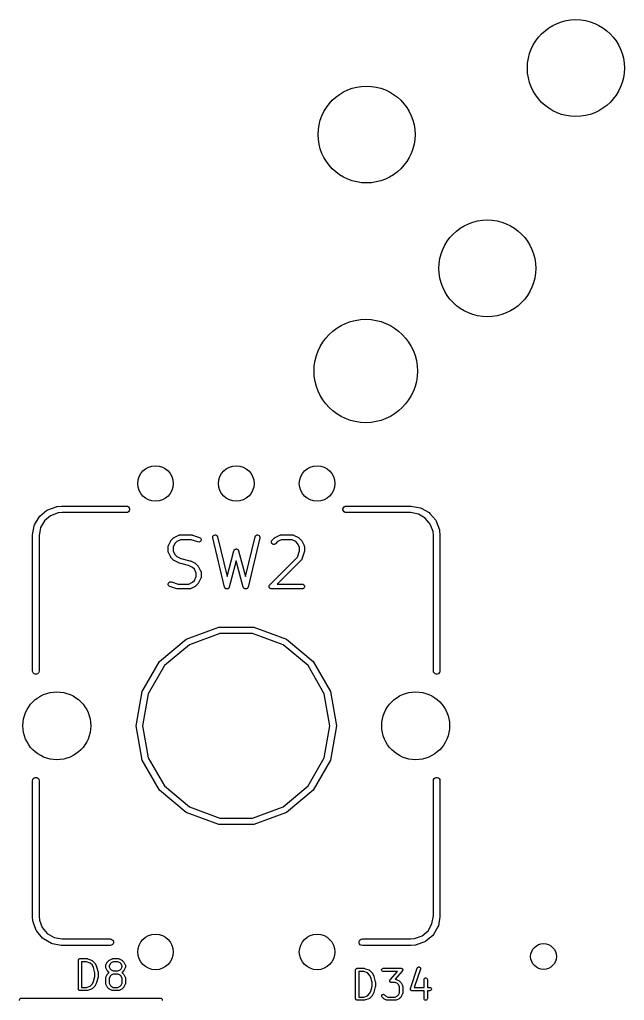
# Model space of a CAD drawing. Extents: x 0 to 102, y -163 to 0.
# Drawn here: x 80.29 to 99, y -31.36 to -1 of the extents above; entities that cross this region are included whole.
import ezdxf

# ---------------------------------------------------------------- set-up
doc = ezdxf.new("R2010")
doc.units = 0
doc.header["$MEASUREMENT"] = 0
doc.layers.add('BLACK', color=7, linetype='CONTINUOUS')

msp = doc.modelspace()

# ---------------------------------------------------------------- linework, layer by layer
at = {"layer": 'Black'}
for p, q in [((81.1634, -16.1725), (81.4265, -16.0768)), ((81.4265, -16.0768), (81.4395, -16.0745)), ((81.4395, -16.0745), (81.4523, -16.071)), ((81.4523, -16.071), (81.5923, -16.0588)), ((81.5923, -16.0588), (81.5968, -16.0592)), ((81.5968, -16.0592), (81.6012, -16.0584)), ((81.6012, -16.0584), (83.595, -16.0584)), ((83.595, -16.0584), (83.6297, -16.0645)), ((83.6297, -16.0645), (83.6603, -16.0822)), ((83.6603, -16.0822), (83.683, -16.1092)), ((90.307, -16.1092), (90.3297, -16.0822)), ((90.3297, -16.0822), (90.3603, -16.0645)), ((90.3603, -16.0645), (90.395, -16.0584)), ((90.395, -16.0584), (92.3888, -16.0584)), ((92.3888, -16.0584), (92.3976, -16.0599)), ((92.3976, -16.0599), (92.4064, -16.0599)), ((92.4064, -16.0599), (92.6822, -16.1086)), ((80.8956, -16.3972), (80.9183, -16.3702)), ((80.9183, -16.3702), (81.1328, -16.1902)), ((81.2497, -16.3574), (81.0626, -16.5143)), ((81.1328, -16.1902), (81.161, -16.1739)), ((81.1328, -16.1902), (81.1328, -16.1902)), ((81.161, -16.1739), (81.1633, -16.1725)), ((81.1633, -16.1725), (81.1634, -16.1725)), ((81.4834, -16.2723), (81.2497, -16.3574)), ((81.6056, -16.2616), (81.4834, -16.2723)), ((83.595, -16.2616), (81.6056, -16.2616)), ((83.6297, -16.2555), (83.595, -16.2616)), ((83.6603, -16.2378), (83.6297, -16.2555)), ((83.683, -16.2108), (83.6603, -16.2378)), ((83.683, -16.1092), (83.6951, -16.1424)), ((83.6951, -16.1776), (83.683, -16.2108)), ((83.6951, -16.1424), (83.6951, -16.1776)), ((90.2949, -16.1424), (90.307, -16.1092)), ((90.2949, -16.1776), (90.2949, -16.1424)), ((90.307, -16.2108), (90.2949, -16.1776)), ((90.3297, -16.2378), (90.307, -16.2108)), ((90.3603, -16.2555), (90.3297, -16.2378)), ((90.395, -16.2616), (90.3603, -16.2555)), ((92.3799, -16.2616), (90.395, -16.2616)), ((92.6293, -16.3056), (92.3799, -16.2616)), ((92.8407, -16.4276), (92.6293, -16.3056)), ((92.6822, -16.1086), (92.6822, -16.1086)), ((92.6822, -16.1086), (92.7153, -16.1206)), ((92.7153, -16.1206), (92.9578, -16.2606)), ((92.9578, -16.2606), (92.9848, -16.2833)), ((92.9848, -16.2833), (93.1648, -16.4978)), ((80.6949, -16.9486), (80.7436, -16.6728)), ((80.7436, -16.6728), (80.7556, -16.6397)), ((80.7436, -16.6728), (80.7436, -16.6728)), ((80.7556, -16.6397), (80.8956, -16.3972)), ((81.0626, -16.5143), (80.9406, -16.7257)), ((92.9976, -16.6147), (92.8407, -16.4276)), ((93.0827, -16.8484), (92.9976, -16.6147)), ((93.1648, -16.4978), (93.1648, -16.4978)), ((93.1648, -16.4978), (93.176, -16.5172)), ((93.176, -16.5172), (93.1825, -16.5283)), ((93.1825, -16.5283), (93.1825, -16.5284)), ((93.1825, -16.5284), (93.2782, -16.7915)), ((80.6934, -16.9662), (80.6949, -16.9574)), ((80.6934, -21.16), (80.6934, -16.9662)), ((80.6949, -16.9574), (80.6949, -16.9486)), ((80.9406, -16.7257), (80.8966, -16.9751)), ((80.8966, -16.9751), (80.8966, -21.16)), ((85.0746, -17.0309), (85.2197, -16.9583)), ((85.2197, -16.9583), (85.2239, -16.9571)), ((85.2239, -16.9571), (85.2276, -16.955)), ((85.2276, -16.955), (85.2363, -16.9534)), ((85.2363, -16.9534), (85.2447, -16.9509)), ((85.2447, -16.9509), (85.249, -16.9512)), ((85.249, -16.9512), (85.2533, -16.9504)), ((85.2533, -16.9504), (85.6161, -16.9504)), ((85.6161, -16.9504), (85.628, -16.9525)), ((85.628, -16.9525), (85.6399, -16.9543)), ((85.6399, -16.9543), (85.8576, -17.0268)), ((86.2674, -17.0168), (86.2748, -16.9918)), ((86.2748, -16.9918), (86.2903, -16.9709)), ((86.2903, -16.9709), (86.3121, -16.9566)), ((86.3121, -16.9566), (86.3374, -16.9506)), ((86.3374, -16.9506), (86.3633, -16.9536)), ((86.3633, -16.9536), (86.3866, -16.9652)), ((86.3866, -16.9652), (86.4045, -16.9842)), ((86.4045, -16.9842), (86.4148, -17.0081)), ((87.5752, -17.0081), (87.5855, -16.9841)), ((87.5855, -16.9841), (87.6034, -16.9652)), ((87.6034, -16.9652), (87.6267, -16.9536)), ((87.6267, -16.9536), (87.6526, -16.9506)), ((87.6526, -16.9506), (87.6779, -16.9566)), ((87.6779, -16.9566), (87.6997, -16.9709)), ((87.6997, -16.9709), (87.7152, -16.9918)), ((87.7152, -16.9918), (87.7226, -17.0168)), ((88.1952, -17.0309), (88.3403, -16.9583)), ((88.3403, -16.9583), (88.3445, -16.9571)), ((88.3445, -16.9571), (88.3482, -16.955)), ((88.3482, -16.955), (88.3569, -16.9534)), ((88.3569, -16.9534), (88.3653, -16.9509)), ((88.3653, -16.9509), (88.3696, -16.9512)), ((88.3696, -16.9512), (88.3739, -16.9504)), ((88.3739, -16.9504), (88.7367, -16.9504)), ((88.7367, -16.9504), (88.741, -16.9512)), ((88.741, -16.9512), (88.7453, -16.9509)), ((88.7453, -16.9509), (88.7537, -16.9534)), ((88.7537, -16.9534), (88.7624, -16.955)), ((88.7624, -16.955), (88.7661, -16.9571)), ((88.7661, -16.9571), (88.7703, -16.9583)), ((88.7703, -16.9583), (88.9154, -17.0309)), ((93.0934, -16.9706), (93.0827, -16.8484)), ((93.0934, -21.16), (93.0934, -16.9706)), ((93.2782, -16.7915), (93.2805, -16.8045)), ((93.2805, -16.8045), (93.284, -16.8173)), ((93.284, -16.8173), (93.2962, -16.9573)), ((93.2962, -16.9573), (93.2958, -16.9618)), ((93.2958, -16.9618), (93.2966, -16.9662)), ((93.2966, -16.9662), (93.2966, -21.16)), ((84.8885, -17.3071), (84.891, -17.2987)), ((84.891, -17.2987), (84.8925, -17.2901)), ((84.8925, -17.2901), (84.8947, -17.2863)), ((84.8947, -17.2863), (84.8959, -17.2822)), ((84.8959, -17.2822), (84.9685, -17.137)), ((84.9685, -17.137), (84.9756, -17.1274)), ((84.9756, -17.1274), (84.9825, -17.1175)), ((84.9825, -17.1175), (85.0551, -17.045)), ((85.0972, -17.215), (85.038, -17.3334)), ((85.0551, -17.045), (85.065, -17.0381)), ((85.065, -17.0381), (85.0746, -17.0309)), ((85.1526, -17.1596), (85.0972, -17.215)), ((85.271, -17.1004), (85.1526, -17.1596)), ((85.604, -17.1004), (85.271, -17.1004)), ((85.8101, -17.1692), (85.604, -17.1004)), ((85.8359, -17.173), (85.8101, -17.1692)), ((85.8614, -17.1677), (85.8359, -17.173)), ((85.8576, -17.0268), (85.8805, -17.0393)), ((85.8836, -17.1541), (85.8614, -17.1677)), ((85.8805, -17.0393), (85.8978, -17.0587)), ((85.8998, -17.1337), (85.8836, -17.1541)), ((85.8978, -17.0587), (85.9073, -17.083)), ((85.908, -17.109), (85.8998, -17.1337)), ((85.9073, -17.083), (85.908, -17.109)), ((86.2689, -17.0428), (86.2674, -17.0168)), ((86.6318, -18.5668), (86.2689, -17.0428)), ((86.4148, -17.0081), (86.7088, -18.2429)), ((87.2812, -18.2429), (87.5752, -17.0081)), ((87.7211, -17.0428), (87.3582, -18.5668)), ((87.7226, -17.0168), (87.7211, -17.0428)), ((88.0814, -17.164), (88.0882, -17.1389)), ((88.0837, -17.19), (88.0814, -17.164)), ((88.0947, -17.2136), (88.0837, -17.19)), ((88.0882, -17.1389), (88.1031, -17.1175)), ((88.1131, -17.232), (88.0947, -17.2136)), ((88.1031, -17.1175), (88.1757, -17.045)), ((88.1367, -17.243), (88.1131, -17.232)), ((88.1627, -17.2453), (88.1367, -17.243)), ((88.1878, -17.2385), (88.1627, -17.2453)), ((88.1757, -17.045), (88.1855, -17.0381)), ((88.1855, -17.0381), (88.1952, -17.0309)), ((88.2092, -17.2236), (88.1878, -17.2385)), ((88.2731, -17.1596), (88.2092, -17.2236)), ((88.3916, -17.1004), (88.2731, -17.1596)), ((88.719, -17.1004), (88.3916, -17.1004)), ((88.8374, -17.1596), (88.719, -17.1004)), ((88.8928, -17.215), (88.8374, -17.1596)), ((88.952, -17.3334), (88.8928, -17.215)), ((88.9154, -17.0309), (88.9251, -17.0381)), ((88.9251, -17.0381), (88.9349, -17.045)), ((88.9349, -17.045), (89.0075, -17.1175)), ((89.0075, -17.1175), (89.0144, -17.1274)), ((89.0144, -17.1274), (89.0215, -17.137)), ((89.0215, -17.137), (89.0941, -17.2822)), ((89.0941, -17.2822), (89.0953, -17.2863)), ((89.0953, -17.2863), (89.0975, -17.2901)), ((89.0975, -17.2901), (89.099, -17.2987)), ((89.099, -17.2987), (89.1015, -17.3071)), ((84.888, -17.3157), (84.8888, -17.3115)), ((84.888, -17.4609), (84.888, -17.3157)), ((84.8888, -17.4651), (84.888, -17.4609)), ((84.8888, -17.3115), (84.8885, -17.3071)), ((84.8885, -17.4694), (84.8888, -17.4651)), ((84.891, -17.4779), (84.8885, -17.4694)), ((84.8925, -17.4865), (84.891, -17.4779)), ((84.8947, -17.4903), (84.8925, -17.4865)), ((84.8959, -17.4944), (84.8947, -17.4903)), ((84.9685, -17.6395), (84.8959, -17.4944)), ((85.038, -17.3334), (85.038, -17.4432)), ((85.038, -17.4432), (85.0972, -17.5616)), ((85.0972, -17.5616), (85.1526, -17.6169)), ((86.7088, -18.2429), (86.9225, -17.4415)), ((86.9225, -17.4415), (86.9253, -17.4355)), ((86.9253, -17.4355), (86.9271, -17.4291)), ((86.9271, -17.4291), (86.9308, -17.4238)), ((86.9308, -17.4238), (86.9335, -17.4179)), ((86.9335, -17.4179), (86.9382, -17.4132)), ((86.9382, -17.4132), (86.942, -17.4078)), ((86.942, -17.4078), (86.9473, -17.4041)), ((86.9473, -17.4041), (86.9519, -17.3995)), ((86.9519, -17.3995), (86.9579, -17.3967)), ((86.9579, -17.3967), (86.9634, -17.3928)), ((86.9634, -17.3928), (86.9696, -17.3912)), ((86.9696, -17.3912), (86.9755, -17.3884)), ((86.9755, -17.3884), (86.9821, -17.3878)), ((86.9821, -17.3878), (86.9886, -17.3861)), ((86.9886, -17.3861), (86.995, -17.3867)), ((86.995, -17.3867), (87.0014, -17.3861)), ((87.0014, -17.3861), (87.0079, -17.3878)), ((87.0079, -17.3878), (87.0145, -17.3884)), ((87.0145, -17.3884), (87.0204, -17.3912)), ((87.0204, -17.3912), (87.0266, -17.3928)), ((87.0266, -17.3928), (87.0321, -17.3967)), ((87.0321, -17.3967), (87.0381, -17.3995)), ((87.0381, -17.3995), (87.0427, -17.4041)), ((87.0427, -17.4041), (87.048, -17.4078)), ((87.048, -17.4078), (87.0518, -17.4132)), ((87.0518, -17.4132), (87.0565, -17.4179)), ((87.0565, -17.4179), (87.0592, -17.4238)), ((87.0592, -17.4238), (87.0629, -17.4291)), ((87.0629, -17.4291), (87.0647, -17.4355)), ((87.0647, -17.4355), (87.0675, -17.4415)), ((87.0675, -17.4415), (87.2812, -18.2429)), ((88.8889, -17.6381), (88.952, -17.4487)), ((88.952, -17.4487), (88.952, -17.3334)), ((89.0982, -17.4846), (89.0256, -17.7023)), ((89.0999, -17.4727), (89.0982, -17.4846)), ((89.102, -17.4609), (89.0999, -17.4727)), ((89.1015, -17.3071), (89.1012, -17.3115)), ((89.1012, -17.3115), (89.102, -17.3157)), ((89.102, -17.3157), (89.102, -17.4609)), ((84.9756, -17.6492), (84.9685, -17.6395)), ((84.9825, -17.659), (84.9756, -17.6492)), ((85.0551, -17.7316), (84.9825, -17.659)), ((85.065, -17.7385), (85.0551, -17.7316)), ((85.0746, -17.7457), (85.065, -17.7385)), ((85.2197, -17.8182), (85.0746, -17.7457)), ((85.1526, -17.6169), (85.2795, -17.6804)), ((85.2276, -17.8206), (85.2197, -17.8182)), ((85.2351, -17.8239), (85.2276, -17.8206)), ((85.5174, -17.8945), (85.2351, -17.8239)), ((85.2795, -17.6804), (85.5618, -17.751)), ((85.6443, -17.9579), (85.5174, -17.8945)), ((85.5618, -17.751), (85.5693, -17.7543)), ((85.5693, -17.7543), (85.5771, -17.7566)), ((85.5771, -17.7566), (85.7223, -17.8292)), ((85.7223, -17.8292), (85.7319, -17.8364)), ((85.7319, -17.8364), (85.7417, -17.8433)), ((85.7417, -17.8433), (85.8143, -17.9158)), ((86.995, -17.7519), (86.7772, -18.5688)), ((87.2128, -18.5688), (86.995, -17.7519)), ((88.0305, -18.4964), (88.8889, -17.6381)), ((89.0075, -17.7316), (88.2646, -18.4744)), ((89.0099, -17.7281), (89.0075, -17.7316)), ((89.0132, -17.7252), (89.0099, -17.7281)), ((89.0174, -17.7175), (89.0132, -17.7252)), ((89.0224, -17.7103), (89.0174, -17.7175)), ((89.0235, -17.7061), (89.0224, -17.7103)), ((89.0256, -17.7023), (89.0235, -17.7061)), ((85.6996, -18.0133), (85.6443, -17.9579)), ((85.7589, -18.1317), (85.6996, -18.0133)), ((85.7589, -18.2414), (85.7589, -18.1317)), ((85.8143, -17.9158), (85.8212, -17.9257)), ((85.8212, -17.9257), (85.8284, -17.9353)), ((85.8284, -17.9353), (85.9009, -18.0805)), ((85.9009, -18.0805), (85.9022, -18.0846)), ((85.9022, -18.0846), (85.9043, -18.0883)), ((85.9043, -18.0883), (85.9059, -18.097)), ((85.9059, -18.097), (85.9084, -18.1054)), ((85.9084, -18.1054), (85.9081, -18.1097)), ((85.9081, -18.1097), (85.9089, -18.114)), ((85.9089, -18.114), (85.9089, -18.2591)), ((84.8888, -18.4659), (84.897, -18.4411)), ((84.8895, -18.4919), (84.8888, -18.4659)), ((84.8991, -18.5161), (84.8895, -18.4919)), ((84.897, -18.4411), (84.9132, -18.4207)), ((84.9164, -18.5356), (84.8991, -18.5161)), ((84.9132, -18.4207), (84.9354, -18.4071)), ((84.9354, -18.4071), (84.961, -18.4019)), ((84.961, -18.4019), (84.9867, -18.4057)), ((84.9867, -18.4057), (85.1929, -18.4744)), ((85.1929, -18.4744), (85.5259, -18.4744)), ((85.5259, -18.4744), (85.6443, -18.4152)), ((85.6443, -18.4152), (85.6996, -18.3599)), ((85.6996, -18.3599), (85.7589, -18.2414)), ((85.8143, -18.4573), (85.7417, -18.5299)), ((85.8212, -18.4475), (85.8143, -18.4573)), ((85.8284, -18.4378), (85.8212, -18.4475)), ((85.9009, -18.2927), (85.8284, -18.4378)), ((85.9022, -18.2885), (85.9009, -18.2927)), ((85.9043, -18.2848), (85.9022, -18.2885)), ((85.9059, -18.2761), (85.9043, -18.2848)), ((85.9084, -18.2677), (85.9059, -18.2761)), ((85.9089, -18.2591), (85.9081, -18.2634)), ((85.9081, -18.2634), (85.9084, -18.2677)), ((88.0131, -18.5272), (88.0156, -18.5177)), ((88.0156, -18.5177), (88.0175, -18.515)), ((88.0175, -18.515), (88.0186, -18.5119)), ((88.0186, -18.5119), (88.0249, -18.5044)), ((88.0249, -18.5044), (88.0305, -18.4964)), ((88.2646, -18.4744), (89.027, -18.4744)), ((89.027, -18.4744), (89.0527, -18.479)), ((89.0527, -18.479), (89.0752, -18.492)), ((89.0752, -18.492), (89.092, -18.5119)), ((89.092, -18.5119), (89.1009, -18.5364)), ((84.9393, -18.548), (84.9164, -18.5356)), ((85.157, -18.6206), (84.9393, -18.548)), ((85.1689, -18.6223), (85.157, -18.6206)), ((85.1807, -18.6244), (85.1689, -18.6223)), ((85.5436, -18.6244), (85.1807, -18.6244)), ((85.5478, -18.6237), (85.5436, -18.6244)), ((85.5521, -18.6239), (85.5478, -18.6237)), ((85.5606, -18.6214), (85.5521, -18.6239)), ((85.5692, -18.6199), (85.5606, -18.6214)), ((85.573, -18.6177), (85.5692, -18.6199)), ((85.5771, -18.6165), (85.573, -18.6177)), ((85.7223, -18.5439), (85.5771, -18.6165)), ((85.7319, -18.5368), (85.7223, -18.5439)), ((85.7417, -18.5299), (85.7319, -18.5368)), ((86.6348, -18.5738), (86.6318, -18.5668)), ((86.6368, -18.5812), (86.6348, -18.5738)), ((86.6399, -18.5857), (86.6368, -18.5812)), ((86.6421, -18.5907), (86.6399, -18.5857)), ((86.6473, -18.5963), (86.6421, -18.5907)), ((86.6517, -18.6025), (86.6473, -18.5963)), ((86.6562, -18.6057), (86.6517, -18.6025)), ((86.66, -18.6096), (86.6562, -18.6057)), ((86.6668, -18.6131), (86.66, -18.6096)), ((86.6731, -18.6174), (86.6668, -18.6131)), ((86.6784, -18.6188), (86.6731, -18.6174)), ((86.6833, -18.6213), (86.6784, -18.6188)), ((86.6909, -18.6222), (86.6833, -18.6213)), ((86.6983, -18.6242), (86.6909, -18.6222)), ((86.7037, -18.6237), (86.6983, -18.6242)), ((86.7092, -18.6243), (86.7037, -18.6237)), ((86.7166, -18.6225), (86.7092, -18.6243)), ((86.7242, -18.6218), (86.7166, -18.6225)), ((86.7292, -18.6195), (86.7242, -18.6218)), ((86.7345, -18.6183), (86.7292, -18.6195)), ((86.7409, -18.6141), (86.7345, -18.6183)), ((86.7478, -18.6108), (86.7409, -18.6141)), ((86.7517, -18.6069), (86.7478, -18.6108)), ((86.7562, -18.6039), (86.7517, -18.6069)), ((86.7608, -18.5978), (86.7562, -18.6039)), ((86.7662, -18.5924), (86.7608, -18.5978)), ((86.7685, -18.5874), (86.7662, -18.5924)), ((86.7718, -18.583), (86.7685, -18.5874)), ((86.774, -18.5757), (86.7718, -18.583)), ((86.7772, -18.5688), (86.774, -18.5757)), ((87.216, -18.5757), (87.2128, -18.5688)), ((87.2182, -18.583), (87.216, -18.5757)), ((87.2215, -18.5874), (87.2182, -18.583)), ((87.2238, -18.5924), (87.2215, -18.5874)), ((87.2292, -18.5978), (87.2238, -18.5924)), ((87.2338, -18.6039), (87.2292, -18.5978)), ((87.2383, -18.6069), (87.2338, -18.6039)), ((87.2422, -18.6108), (87.2383, -18.6069)), ((87.2491, -18.6141), (87.2422, -18.6108)), ((87.2555, -18.6183), (87.2491, -18.6141)), ((87.2608, -18.6195), (87.2555, -18.6183)), ((87.2658, -18.6218), (87.2608, -18.6195)), ((87.2734, -18.6225), (87.2658, -18.6218)), ((87.2808, -18.6243), (87.2734, -18.6225)), ((87.2863, -18.6237), (87.2808, -18.6243)), ((87.2917, -18.6242), (87.2863, -18.6237)), ((87.2991, -18.6222), (87.2917, -18.6242)), ((87.3067, -18.6213), (87.2991, -18.6222)), ((87.3116, -18.6189), (87.3067, -18.6213)), ((87.3169, -18.6174), (87.3116, -18.6189)), ((87.3232, -18.6131), (87.3169, -18.6174)), ((87.33, -18.6096), (87.3232, -18.6131)), ((87.3338, -18.6057), (87.33, -18.6096)), ((87.3383, -18.6025), (87.3338, -18.6057)), ((87.3426, -18.5963), (87.3383, -18.6025)), ((87.3479, -18.5907), (87.3426, -18.5963)), ((87.3501, -18.5857), (87.3479, -18.5907)), ((87.3532, -18.5812), (87.3501, -18.5857)), ((87.3552, -18.5738), (87.3532, -18.5812)), ((87.3582, -18.5668), (87.3552, -18.5738)), ((88.0089, -18.5429), (88.0097, -18.5397)), ((88.0097, -18.5526), (88.0089, -18.5429)), ((88.0097, -18.5364), (88.0131, -18.5272)), ((88.0097, -18.5397), (88.0097, -18.5364)), ((88.0097, -18.5625), (88.0097, -18.5526)), ((88.0108, -18.5656), (88.0097, -18.5625)), ((88.0111, -18.5688), (88.0108, -18.5656)), ((88.0153, -18.5777), (88.0111, -18.5688)), ((88.0186, -18.5869), (88.0153, -18.5777)), ((88.0207, -18.5895), (88.0186, -18.5869)), ((88.0221, -18.5924), (88.0207, -18.5895)), ((88.0291, -18.5994), (88.0221, -18.5924)), ((88.0354, -18.6069), (88.0291, -18.5994)), ((88.0382, -18.6085), (88.0354, -18.6069)), ((88.0406, -18.6109), (88.0382, -18.6085)), ((88.0494, -18.615), (88.0406, -18.6109)), ((88.0579, -18.6199), (88.0494, -18.615)), ((88.0612, -18.6205), (88.0579, -18.6199)), ((88.0642, -18.6219), (88.0612, -18.6205)), ((88.0739, -18.6227), (88.0642, -18.6219)), ((88.0836, -18.6244), (88.0739, -18.6227)), ((89.027, -18.6244), (88.0836, -18.6244)), ((89.0527, -18.6199), (89.027, -18.6244)), ((89.0752, -18.6069), (89.0527, -18.6199)), ((89.092, -18.5869), (89.0752, -18.6069)), ((89.1009, -18.5625), (89.092, -18.5869)), ((89.1009, -18.5364), (89.1009, -18.5625)), ((85.4442, -20.1739), (86.4564, -19.8055)), ((86.4917, -20.0056), (85.5458, -20.3499)), ((86.4564, -19.8055), (87.5336, -19.8055)), ((87.4983, -20.0056), (86.4917, -20.0056)), ((88.4442, -20.3499), (87.4983, -20.0056)), ((87.5336, -19.8055), (88.5458, -20.1739)), ((84.619, -20.8663), (85.4442, -20.1739)), ((88.5458, -20.1739), (89.371, -20.8663)), ((85.5458, -20.3499), (84.7747, -20.9969)), ((89.2153, -20.9969), (88.4442, -20.3499)), ((84.0804, -21.7992), (84.619, -20.8663)), ((89.371, -20.8663), (89.9096, -21.7992)), ((80.6995, -21.1947), (80.6934, -21.16)), ((80.7172, -21.2253), (80.6995, -21.1947)), ((80.7442, -21.248), (80.7172, -21.2253)), ((80.7774, -21.2601), (80.7442, -21.248)), ((80.8458, -21.248), (80.8126, -21.2601)), ((80.8728, -21.2253), (80.8458, -21.248)), ((80.8905, -21.1947), (80.8728, -21.2253)), ((80.8966, -21.16), (80.8905, -21.1947)), ((84.7747, -20.9969), (84.2714, -21.8687)), ((89.7186, -21.8687), (89.2153, -20.9969)), ((93.0995, -21.1947), (93.0934, -21.16)), ((93.1172, -21.2253), (93.0995, -21.1947)), ((93.1442, -21.248), (93.1172, -21.2253)), ((93.1774, -21.2601), (93.1442, -21.248)), ((93.2458, -21.248), (93.2126, -21.2601)), ((93.2728, -21.2253), (93.2458, -21.248)), ((93.2905, -21.1947), (93.2728, -21.2253)), ((93.2966, -21.16), (93.2905, -21.1947)), ((80.8126, -21.2601), (80.7774, -21.2601)), ((93.2126, -21.2601), (93.1774, -21.2601)), ((83.8934, -22.86), (84.0804, -21.7992)), ((89.9096, -21.7992), (90.0966, -22.86)), ((84.2714, -21.8687), (84.0966, -22.86)), ((89.8934, -22.86), (89.7186, -21.8687)), ((84.0804, -23.9208), (83.8934, -22.86)), ((84.0966, -22.86), (84.2714, -23.8513)), ((89.7186, -23.8513), (89.8934, -22.86)), ((90.0966, -22.86), (89.9096, -23.9208)), ((84.619, -24.8537), (84.0804, -23.9208)), ((84.2714, -23.8513), (84.7747, -24.7231)), ((89.2153, -24.7231), (89.7186, -23.8513)), ((89.9096, -23.9208), (89.371, -24.8537)), ((80.6934, -24.56), (80.6995, -24.5253)), ((80.6934, -28.7538), (80.6934, -24.56)), ((80.6995, -24.5253), (80.7172, -24.4947)), ((80.7172, -24.4947), (80.7442, -24.472)), ((80.7442, -24.472), (80.7774, -24.4599)), ((80.7774, -24.4599), (80.8126, -24.4599)), ((80.8126, -24.4599), (80.8458, -24.472)), ((80.8458, -24.472), (80.8728, -24.4947)), ((80.8728, -24.4947), (80.8905, -24.5253)), ((80.8905, -24.5253), (80.8966, -24.56)), ((80.8966, -24.56), (80.8966, -28.7494)), ((93.0934, -24.56), (93.0995, -24.5253)), ((93.0934, -28.7449), (93.0934, -24.56)), ((93.0995, -24.5253), (93.1172, -24.4947)), ((93.1172, -24.4947), (93.1442, -24.472)), ((93.1442, -24.472), (93.1774, -24.4599)), ((93.1774, -24.4599), (93.2126, -24.4599)), ((93.2126, -24.4599), (93.2458, -24.472)), ((93.2458, -24.472), (93.2728, -24.4947)), ((93.2728, -24.4947), (93.2905, -24.5253)), ((93.2905, -24.5253), (93.2966, -24.56)), ((93.2966, -24.56), (93.2966, -28.7538)), ((85.4442, -25.5461), (84.619, -24.8537)), ((84.7747, -24.7231), (85.5458, -25.3701)), ((88.4442, -25.3701), (89.2153, -24.7231)), ((89.371, -24.8537), (88.5458, -25.5461)), ((85.5458, -25.3701), (86.4917, -25.7144)), ((87.4983, -25.7144), (88.4442, -25.3701)), ((86.4564, -25.9145), (85.4442, -25.5461)), ((86.4917, -25.7144), (87.4983, -25.7144)), ((88.5458, -25.5461), (87.5336, -25.9145)), ((87.5336, -25.9145), (86.4564, -25.9145)), ((80.6942, -28.7582), (80.6934, -28.7538)), ((80.6938, -28.7627), (80.6942, -28.7582)), ((80.706, -28.9026), (80.6938, -28.7627)), ((80.8966, -28.7494), (80.9073, -28.8716)), ((93.0494, -28.9943), (93.0934, -28.7449)), ((93.2951, -28.7714), (93.2464, -29.0472)), ((93.2966, -28.7538), (93.2951, -28.7626)), ((93.2951, -28.7626), (93.2951, -28.7714)), ((80.7095, -28.9155), (80.706, -28.9026)), ((80.7118, -28.9285), (80.7095, -28.9155)), ((80.8075, -29.1916), (80.7118, -28.9285)), ((80.9073, -28.8716), (80.9924, -29.1053)), ((80.9924, -29.1053), (81.1493, -29.2924)), ((92.9274, -29.2057), (93.0494, -28.9943)), ((93.2344, -29.0803), (93.0944, -29.3228)), ((93.2464, -29.0472), (93.2344, -29.0803)), ((93.2464, -29.0472), (93.2464, -29.0472)), ((80.809, -29.1942), (80.8075, -29.1916)), ((80.8075, -29.1916), (80.8075, -29.1916)), ((80.8252, -29.2222), (80.809, -29.1942)), ((81.0052, -29.4367), (80.8252, -29.2222)), ((80.8252, -29.2222), (80.8252, -29.2222)), ((81.031, -29.4584), (81.0052, -29.4367)), ((81.1493, -29.2924), (81.3607, -29.4144)), ((81.3607, -29.4144), (81.6101, -29.4584)), ((92.3844, -29.4584), (92.5066, -29.4477)), ((92.5066, -29.4477), (92.7403, -29.3626)), ((92.7403, -29.3626), (92.9274, -29.2057)), ((93.0717, -29.3498), (92.8572, -29.5298)), ((93.0944, -29.3228), (93.0717, -29.3498)), ((81.0322, -29.4594), (81.031, -29.4584)), ((81.2747, -29.5994), (81.0322, -29.4594)), ((81.3078, -29.6114), (81.2747, -29.5994)), ((81.5836, -29.6601), (81.3078, -29.6114)), ((81.3078, -29.6114), (81.3078, -29.6114)), ((81.5924, -29.6601), (81.5836, -29.6601)), ((81.6012, -29.6616), (81.5924, -29.6601)), ((83.095, -29.6616), (81.6012, -29.6616)), ((81.6101, -29.4584), (83.095, -29.4584)), ((83.095, -29.4584), (83.1297, -29.4645)), ((83.1297, -29.6555), (83.095, -29.6616)), ((83.1297, -29.4645), (83.1603, -29.4822)), ((83.1603, -29.6378), (83.1297, -29.6555)), ((83.1603, -29.4822), (83.183, -29.5092)), ((83.183, -29.6108), (83.1603, -29.6378)), ((83.183, -29.5092), (83.1951, -29.5424)), ((83.1951, -29.5776), (83.183, -29.6108)), ((83.1951, -29.5424), (83.1951, -29.5776)), ((90.7949, -29.5424), (90.807, -29.5092)), ((90.7949, -29.5776), (90.7949, -29.5424)), ((90.807, -29.6108), (90.7949, -29.5776)), ((90.807, -29.5092), (90.8297, -29.4822)), ((90.8297, -29.6378), (90.807, -29.6108)), ((90.8297, -29.4822), (90.8603, -29.4645)), ((90.8603, -29.6555), (90.8297, -29.6378)), ((90.8603, -29.4645), (90.895, -29.4584)), ((90.895, -29.6616), (90.8603, -29.6555)), ((90.895, -29.4584), (92.3844, -29.4584)), ((92.3888, -29.6616), (90.895, -29.6616)), ((92.3932, -29.6608), (92.3888, -29.6616)), ((92.3977, -29.6612), (92.3932, -29.6608)), ((92.5376, -29.649), (92.3977, -29.6612)), ((92.5505, -29.6455), (92.5376, -29.649)), ((92.5635, -29.6432), (92.5505, -29.6455)), ((92.8266, -29.5475), (92.5635, -29.6432)), ((92.8267, -29.5475), (92.8266, -29.5475)), ((92.8378, -29.541), (92.8267, -29.5475)), ((92.8572, -29.5298), (92.8378, -29.541)), ((92.8572, -29.5298), (92.8572, -29.5298)), ((82.1105, -30.1177), (82.1113, -30.1133)), ((82.1105, -31.0067), (82.1105, -30.1177)), ((82.1113, -30.1088), (82.1128, -30.1047)), ((82.1113, -30.1133), (82.1113, -30.1088)), ((82.1128, -30.1047), (82.1136, -30.1003)), ((82.1136, -30.1003), (82.1158, -30.0964)), ((82.1158, -30.0964), (82.1173, -30.0923)), ((82.1173, -30.0923), (82.1202, -30.0889)), ((82.1202, -30.0889), (82.1224, -30.085)), ((82.1224, -30.085), (82.1258, -30.0822)), ((82.1258, -30.0822), (82.1287, -30.0788)), ((82.1287, -30.0788), (82.1325, -30.0765)), ((82.1325, -30.0765), (82.1359, -30.0737)), ((82.1359, -30.0737), (82.1401, -30.0722)), ((82.1401, -30.0722), (82.144, -30.0699)), ((82.144, -30.0699), (82.1483, -30.0692)), ((82.1483, -30.0692), (82.1525, -30.0676)), ((82.1525, -30.0676), (82.157, -30.0676)), ((82.157, -30.0676), (82.1613, -30.0669)), ((82.1613, -30.0669), (82.373, -30.0669)), ((82.2121, -30.1685), (82.2121, -30.9559)), ((82.3648, -30.1685), (82.2121, -30.1685)), ((82.4726, -30.2044), (82.3648, -30.1685)), ((82.373, -30.0669), (82.381, -30.0683)), ((82.381, -30.0683), (82.3891, -30.0695)), ((82.3891, -30.0695), (82.5161, -30.1118)), ((82.5429, -30.2748), (82.4726, -30.2044)), ((82.5161, -30.1118), (82.5186, -30.1132)), ((82.5186, -30.1132), (82.5215, -30.114)), ((82.5215, -30.114), (82.5263, -30.1174)), ((82.5263, -30.1174), (82.5316, -30.1202)), ((82.5316, -30.1202), (82.5335, -30.1224)), ((82.5335, -30.1224), (82.5359, -30.1241)), ((82.5359, -30.1241), (82.6206, -30.2087)), ((82.5791, -30.3471), (82.5429, -30.2748)), ((82.6185, -30.5049), (82.5791, -30.3471)), ((82.6206, -30.2087), (82.6253, -30.2154)), ((82.6253, -30.2154), (82.6301, -30.2219)), ((82.6301, -30.2219), (82.6724, -30.3066)), ((82.6724, -30.3066), (82.674, -30.3119)), ((82.674, -30.3119), (82.6763, -30.317)), ((82.6763, -30.317), (82.7186, -30.4863)), ((82.9572, -30.287), (82.9577, -30.2841)), ((82.9572, -30.3293), (82.9572, -30.287)), ((82.9577, -30.3322), (82.9572, -30.3293)), ((82.9575, -30.2812), (82.9592, -30.2755)), ((82.9577, -30.2841), (82.9575, -30.2812)), ((82.9575, -30.3351), (82.9577, -30.3322)), ((82.9592, -30.3408), (82.9575, -30.3351)), ((82.9592, -30.2755), (82.9603, -30.2696)), ((82.9603, -30.3467), (82.9592, -30.3408)), ((82.9603, -30.2696), (82.9617, -30.2671)), ((82.9617, -30.3492), (82.9603, -30.3467)), ((82.9617, -30.2671), (82.9626, -30.2643)), ((82.9626, -30.3521), (82.9617, -30.3492)), ((82.9626, -30.2643), (83.0049, -30.1796)), ((83.0049, -30.4367), (82.9626, -30.3521)), ((83.0049, -30.1796), (83.0098, -30.1731)), ((83.0098, -30.1731), (83.0144, -30.1664)), ((83.0144, -30.1664), (83.0567, -30.1241)), ((83.0567, -30.1241), (83.0634, -30.1194)), ((83.0921, -30.2324), (83.0588, -30.299)), ((83.0588, -30.299), (83.0588, -30.3173)), ((83.0588, -30.3173), (83.0921, -30.3839)), ((83.0634, -30.1194), (83.0699, -30.1146)), ((83.0699, -30.1146), (83.1546, -30.0722)), ((83.1228, -30.2017), (83.0921, -30.2324)), ((83.1893, -30.1685), (83.1228, -30.2017)), ((83.1546, -30.0722), (83.1574, -30.0714)), ((83.1574, -30.0714), (83.16, -30.0699)), ((83.16, -30.0699), (83.1658, -30.0689)), ((83.1658, -30.0689), (83.1715, -30.0672)), ((83.1715, -30.0672), (83.1744, -30.0674)), ((83.1744, -30.0674), (83.1773, -30.0669)), ((83.1773, -30.0669), (83.3467, -30.0669)), ((83.3347, -30.1685), (83.1893, -30.1685)), ((83.4012, -30.2018), (83.3347, -30.1685)), ((83.3467, -30.0669), (83.3495, -30.0674)), ((83.3495, -30.0674), (83.3525, -30.0672)), ((83.3525, -30.0672), (83.3582, -30.0689)), ((83.3582, -30.0689), (83.364, -30.0699)), ((83.364, -30.0699), (83.3666, -30.0714)), ((83.3666, -30.0714), (83.3694, -30.0722)), ((83.3694, -30.0722), (83.4541, -30.1146)), ((83.4319, -30.2324), (83.4012, -30.2018)), ((83.4652, -30.299), (83.4319, -30.2324)), ((83.4319, -30.3839), (83.4652, -30.3173)), ((83.4541, -30.1146), (83.4606, -30.1194)), ((83.4606, -30.1194), (83.4673, -30.1241)), ((83.4652, -30.3173), (83.4652, -30.299)), ((83.4673, -30.1241), (83.5096, -30.1664)), ((83.5096, -30.1664), (83.5143, -30.1731)), ((83.5143, -30.1731), (83.5191, -30.1796)), ((83.5191, -30.1796), (83.5614, -30.2643)), ((83.5614, -30.3521), (83.5191, -30.4367)), ((83.5614, -30.2643), (83.5623, -30.2671)), ((83.5623, -30.3492), (83.5614, -30.3521)), ((83.5623, -30.2671), (83.5637, -30.2696)), ((83.5637, -30.3467), (83.5623, -30.3492)), ((83.5637, -30.2696), (83.5648, -30.2755)), ((83.5648, -30.3408), (83.5637, -30.3467)), ((83.5648, -30.2755), (83.5665, -30.2812)), ((83.5665, -30.3351), (83.5648, -30.3408)), ((83.5665, -30.2812), (83.5663, -30.2841)), ((83.5663, -30.2841), (83.5668, -30.287)), ((83.5668, -30.3293), (83.5663, -30.3322)), ((83.5663, -30.3322), (83.5665, -30.3351)), ((83.5668, -30.287), (83.5668, -30.3293)), ((92.3831, -30.9943), (92.5948, -30.3593)), ((92.5948, -30.3593), (92.6032, -30.3438)), ((92.6032, -30.3438), (92.6164, -30.332)), ((92.6164, -30.332), (92.6328, -30.3256)), ((92.6328, -30.3256), (92.6505, -30.3251)), ((92.6505, -30.3251), (92.6672, -30.3307)), ((92.6672, -30.3307), (92.681, -30.3416)), ((92.681, -30.3416), (92.6902, -30.3567)), ((92.6902, -30.3567), (92.6938, -30.3739)), ((82.5791, -30.7773), (82.6185, -30.6194)), ((82.6185, -30.6194), (82.6185, -30.5049)), ((82.7186, -30.638), (82.6763, -30.8073)), ((82.7186, -30.4863), (82.7191, -30.4925)), ((82.7191, -30.6318), (82.7186, -30.638)), ((82.7191, -30.4925), (82.7201, -30.4987)), ((82.7201, -30.6257), (82.7191, -30.6318)), ((82.7201, -30.4987), (82.7201, -30.6257)), ((82.9575, -30.6622), (82.9592, -30.6565)), ((82.9577, -30.6651), (82.9575, -30.6622)), ((82.9592, -30.6565), (82.9603, -30.6506)), ((82.9603, -30.6506), (82.9617, -30.6481)), ((82.9617, -30.6481), (82.9626, -30.6453)), ((82.9626, -30.6453), (83.0049, -30.5606)), ((83.0098, -30.4433), (83.0049, -30.4367)), ((83.0049, -30.5606), (83.0098, -30.5541)), ((83.0144, -30.4499), (83.0098, -30.4433)), ((83.0098, -30.5541), (83.0144, -30.5474)), ((83.0567, -30.4923), (83.0144, -30.4499)), ((83.0144, -30.5474), (83.0567, -30.5051)), ((83.0634, -30.4969), (83.0567, -30.4923)), ((83.0567, -30.5051), (83.0634, -30.5004)), ((83.0921, -30.6134), (83.0588, -30.68)), ((83.0658, -30.4987), (83.0634, -30.4969)), ((83.0634, -30.5004), (83.0658, -30.4987)), ((83.0921, -30.3839), (83.1228, -30.4146)), ((83.1228, -30.5827), (83.0921, -30.6134)), ((83.1228, -30.4146), (83.1893, -30.4479)), ((83.1893, -30.5495), (83.1228, -30.5827)), ((83.1893, -30.4479), (83.3347, -30.4479)), ((83.3347, -30.5495), (83.1893, -30.5495)), ((83.3347, -30.4479), (83.4012, -30.4146)), ((83.4012, -30.5828), (83.3347, -30.5495)), ((83.4012, -30.4146), (83.4319, -30.3839)), ((83.4319, -30.6134), (83.4012, -30.5828)), ((83.4652, -30.68), (83.4319, -30.6134)), ((83.4606, -30.4969), (83.4582, -30.4987)), ((83.4582, -30.4987), (83.4606, -30.5004)), ((83.4673, -30.4923), (83.4606, -30.4969)), ((83.4606, -30.5004), (83.4673, -30.5051)), ((83.5096, -30.4499), (83.4673, -30.4923)), ((83.4673, -30.5051), (83.5096, -30.5474)), ((83.5143, -30.4433), (83.5096, -30.4499)), ((83.5096, -30.5474), (83.5143, -30.5541)), ((83.5191, -30.4367), (83.5143, -30.4433)), ((83.5143, -30.5541), (83.5191, -30.5606)), ((83.5191, -30.5606), (83.5614, -30.6453)), ((83.5614, -30.6453), (83.5623, -30.6481)), ((83.5623, -30.6481), (83.5637, -30.6506)), ((83.5637, -30.6506), (83.5648, -30.6565)), ((83.5648, -30.6565), (83.5665, -30.6622)), ((83.5665, -30.6622), (83.5663, -30.6651)), ((90.6872, -30.4177), (90.688, -30.4133)), ((90.6872, -31.3067), (90.6872, -30.4177)), ((90.688, -30.4088), (90.6895, -30.4047)), ((90.688, -30.4133), (90.688, -30.4088)), ((90.6895, -30.4047), (90.6903, -30.4003)), ((90.6903, -30.4003), (90.6925, -30.3964)), ((90.6925, -30.3964), (90.694, -30.3923)), ((90.694, -30.3923), (90.6969, -30.3889)), ((90.6969, -30.3889), (90.6991, -30.385)), ((90.6991, -30.385), (90.7025, -30.3822)), ((90.7025, -30.3822), (90.7053, -30.3788)), ((90.7053, -30.3788), (90.7092, -30.3765)), ((90.7092, -30.3765), (90.7126, -30.3737)), ((90.7126, -30.3737), (90.7168, -30.3722)), ((90.7168, -30.3722), (90.7206, -30.3699)), ((90.7206, -30.3699), (90.725, -30.3692)), ((90.725, -30.3692), (90.7292, -30.3676)), ((90.7292, -30.3676), (90.7336, -30.3676)), ((90.7336, -30.3676), (90.738, -30.3669)), ((90.738, -30.3669), (90.9497, -30.3669)), ((90.7888, -30.4685), (90.7888, -31.2559)), ((90.9414, -30.4685), (90.7888, -30.4685)), ((91.0492, -30.5044), (90.9414, -30.4685)), ((90.9497, -30.3669), (90.9577, -30.3683)), ((90.9577, -30.3683), (90.9657, -30.3695)), ((90.9657, -30.3695), (91.0927, -30.4118)), ((91.1196, -30.5748), (91.0492, -30.5044)), ((91.0927, -30.4118), (91.0953, -30.4132)), ((91.0953, -30.4132), (91.0981, -30.414)), ((91.0981, -30.414), (91.103, -30.4174)), ((91.103, -30.4174), (91.1082, -30.4202)), ((91.1082, -30.4202), (91.1102, -30.4224)), ((91.1102, -30.4224), (91.1126, -30.4241)), ((91.1126, -30.4241), (91.1973, -30.5087)), ((91.1557, -30.6471), (91.1196, -30.5748)), ((91.1952, -30.8049), (91.1557, -30.6471)), ((91.1973, -30.5087), (91.2019, -30.5154)), ((91.2019, -30.5154), (91.2068, -30.5219)), ((91.2068, -30.5219), (91.2491, -30.6066)), ((91.2491, -30.6066), (91.2507, -30.6119)), ((91.2507, -30.6119), (91.2529, -30.617)), ((91.2529, -30.617), (91.2953, -30.7863)), ((91.4923, -30.4088), (91.4983, -30.3923)), ((91.4923, -30.4265), (91.4923, -30.4088)), ((91.4983, -30.4431), (91.4923, -30.4265)), ((91.4983, -30.3923), (91.5097, -30.3788)), ((91.5097, -30.4566), (91.4983, -30.4431)), ((91.5097, -30.3788), (91.525, -30.3699)), ((91.525, -30.4654), (91.5097, -30.4566)), ((91.525, -30.3699), (91.5423, -30.3669)), ((91.5423, -30.4685), (91.525, -30.4654)), ((91.5423, -30.3669), (92.0927, -30.3669)), ((91.9807, -30.4685), (91.5423, -30.4685)), ((91.7581, -30.7229), (91.9807, -30.4685)), ((92.1309, -30.4511), (91.9083, -30.7055)), ((92.0927, -30.3669), (92.0976, -30.3677)), ((92.0976, -30.3677), (92.1025, -30.3678)), ((92.1025, -30.3678), (92.1062, -30.3692)), ((92.1062, -30.3692), (92.11, -30.3699)), ((92.11, -30.3699), (92.1143, -30.3724)), ((92.1143, -30.3724), (92.119, -30.3742)), ((92.119, -30.3742), (92.1219, -30.3768)), ((92.1219, -30.3768), (92.1253, -30.3788)), ((92.1253, -30.3788), (92.1285, -30.3826)), ((92.1285, -30.3826), (92.1322, -30.3858)), ((92.1335, -30.4469), (92.1309, -30.4511)), ((92.1322, -30.3858), (92.1341, -30.3893)), ((92.1367, -30.4431), (92.1335, -30.4469)), ((92.1341, -30.3893), (92.1367, -30.3923)), ((92.1367, -30.3923), (92.1384, -30.3969)), ((92.138, -30.4394), (92.1367, -30.4431)), ((92.14, -30.436), (92.138, -30.4394)), ((92.1384, -30.3969), (92.1408, -30.4013)), ((92.141, -30.4312), (92.14, -30.436)), ((92.1408, -30.4013), (92.1414, -30.4052)), ((92.1427, -30.4265), (92.141, -30.4312)), ((92.1414, -30.4052), (92.1427, -30.4088)), ((92.1427, -30.4088), (92.1427, -30.4138)), ((92.1427, -30.4138), (92.1435, -30.4187)), ((92.1435, -30.4187), (92.1427, -30.4226)), ((92.1427, -30.4226), (92.1427, -30.4265)), ((92.6912, -30.3914), (92.5018, -30.9595)), ((92.6938, -30.3739), (92.6912, -30.3914)), ((82.2121, -30.9559), (82.3648, -30.9559)), ((82.3648, -30.9559), (82.4726, -30.9199)), ((82.4726, -30.9199), (82.5429, -30.8496)), ((82.6206, -30.9156), (82.5359, -31.0003)), ((82.5429, -30.8496), (82.5791, -30.7773)), ((82.6253, -30.9089), (82.6206, -30.9156)), ((82.6301, -30.9024), (82.6253, -30.9089)), ((82.6724, -30.8177), (82.6301, -30.9024)), ((82.674, -30.8124), (82.6724, -30.8177)), ((82.6763, -30.8073), (82.674, -30.8124)), ((82.9572, -30.668), (82.9577, -30.6651)), ((82.9572, -30.8373), (82.9572, -30.668)), ((82.9577, -30.8402), (82.9572, -30.8373)), ((82.9575, -30.8431), (82.9577, -30.8402)), ((82.9592, -30.8488), (82.9575, -30.8431)), ((82.9603, -30.8547), (82.9592, -30.8488)), ((82.9617, -30.8572), (82.9603, -30.8547)), ((82.9626, -30.8601), (82.9617, -30.8572)), ((83.0049, -30.9447), (82.9626, -30.8601)), ((83.0098, -30.9513), (83.0049, -30.9447)), ((83.0144, -30.9579), (83.0098, -30.9513)), ((83.0567, -31.0003), (83.0144, -30.9579)), ((83.0588, -30.68), (83.0588, -30.8253)), ((83.0588, -30.8253), (83.0921, -30.8919)), ((83.0921, -30.8919), (83.1228, -30.9226)), ((83.1228, -30.9226), (83.1893, -30.9559)), ((83.1893, -30.9559), (83.3347, -30.9559)), ((83.3347, -30.9559), (83.4012, -30.9226)), ((83.4012, -30.9226), (83.4319, -30.8919)), ((83.4319, -30.8919), (83.4652, -30.8253)), ((83.4652, -30.8253), (83.4652, -30.68)), ((83.5096, -30.9579), (83.4673, -31.0003)), ((83.5143, -30.9513), (83.5096, -30.9579)), ((83.5191, -30.9447), (83.5143, -30.9513)), ((83.5614, -30.8601), (83.5191, -30.9447)), ((83.5623, -30.8572), (83.5614, -30.8601)), ((83.5637, -30.8547), (83.5623, -30.8572)), ((83.5648, -30.8488), (83.5637, -30.8547)), ((83.5665, -30.8431), (83.5648, -30.8488)), ((83.5663, -30.6651), (83.5668, -30.668)), ((83.5668, -30.8373), (83.5663, -30.8402)), ((83.5663, -30.8402), (83.5665, -30.8431)), ((83.5668, -30.668), (83.5668, -30.8373)), ((91.1557, -31.0773), (91.1952, -30.9194)), ((91.1952, -30.9194), (91.1952, -30.8049)), ((91.2953, -30.938), (91.2529, -31.1073)), ((91.2953, -30.7863), (91.2957, -30.7925)), ((91.2957, -30.9318), (91.2953, -30.938)), ((91.2957, -30.7925), (91.2968, -30.7987)), ((91.2968, -30.9257), (91.2957, -30.9318)), ((91.2968, -30.7987), (91.2968, -30.9257)), ((91.7455, -30.7553), (91.7463, -30.7514)), ((91.7463, -30.7602), (91.7455, -30.7553)), ((91.7463, -30.7475), (91.748, -30.7428)), ((91.7463, -30.7514), (91.7463, -30.7475)), ((91.7463, -30.7652), (91.7463, -30.7602)), ((91.7476, -30.7688), (91.7463, -30.7652)), ((91.7482, -30.7727), (91.7476, -30.7688)), ((91.748, -30.7428), (91.749, -30.738)), ((91.7506, -30.7771), (91.7482, -30.7727)), ((91.749, -30.738), (91.751, -30.7346)), ((91.7523, -30.7817), (91.7506, -30.7771)), ((91.751, -30.7346), (91.7523, -30.7309)), ((91.7523, -30.7309), (91.7555, -30.7271)), ((91.7549, -30.7847), (91.7523, -30.7817)), ((91.7568, -30.7882), (91.7549, -30.7847)), ((91.7555, -30.7271), (91.7581, -30.7229)), ((91.7605, -30.7914), (91.7568, -30.7882)), ((91.7637, -30.7952), (91.7605, -30.7914)), ((91.7671, -30.7972), (91.7637, -30.7952)), ((91.77, -30.7998), (91.7671, -30.7972)), ((91.7747, -30.8016), (91.77, -30.7998)), ((91.779, -30.8041), (91.7747, -30.8016)), ((91.7828, -30.8047), (91.779, -30.8041)), ((91.7865, -30.8062), (91.7828, -30.8047)), ((91.7914, -30.8063), (91.7865, -30.8062)), ((91.7963, -30.8071), (91.7914, -30.8063)), ((91.9113, -30.8071), (91.7963, -30.8071)), ((91.9083, -30.7055), (91.9233, -30.7055)), ((91.9779, -30.8404), (91.9113, -30.8071)), ((91.9233, -30.7055), (91.9262, -30.706)), ((91.9262, -30.706), (91.9291, -30.7059)), ((91.9291, -30.7059), (91.9348, -30.7076)), ((91.9348, -30.7076), (91.9407, -30.7086)), ((91.9407, -30.7086), (91.9432, -30.7101)), ((91.9432, -30.7101), (91.9461, -30.7109)), ((91.9461, -30.7109), (92.0307, -30.7532)), ((92.0086, -30.8711), (91.9779, -30.8404)), ((92.0419, -30.9377), (92.0086, -30.8711)), ((92.0307, -30.7532), (92.0373, -30.7581)), ((92.0373, -30.7581), (92.0439, -30.7627)), ((92.0419, -31.1253), (92.0419, -30.9377)), ((92.0439, -30.7627), (92.0863, -30.8051)), ((92.0863, -30.8051), (92.0909, -30.8117)), ((92.0909, -30.8117), (92.0958, -30.8183)), ((92.0958, -30.8183), (92.1381, -30.9029)), ((92.1381, -30.9029), (92.1389, -30.9058)), ((92.1389, -30.9058), (92.1404, -30.9083)), ((92.1404, -30.9083), (92.1414, -30.9142)), ((92.1414, -30.9142), (92.1431, -30.9199)), ((92.1431, -30.9199), (92.143, -30.9228)), ((92.143, -30.9228), (92.1435, -30.9257)), ((92.1435, -30.9257), (92.1435, -31.1373)), ((92.5018, -30.9595), (92.8039, -30.9595)), ((92.8039, -30.714), (92.8069, -30.6966)), ((92.8039, -30.9595), (92.8039, -30.714)), ((92.8069, -30.6966), (92.8158, -30.6813)), ((92.8158, -30.6813), (92.8293, -30.67)), ((92.8293, -30.67), (92.8458, -30.664)), ((92.8458, -30.664), (92.8635, -30.664)), ((92.8635, -30.664), (92.8801, -30.67)), ((92.8801, -30.67), (92.8936, -30.6813)), ((92.8936, -30.6813), (92.9024, -30.6966)), ((92.9024, -30.6966), (92.9055, -30.714)), ((92.9055, -30.714), (92.9055, -30.9595)), ((92.9055, -30.9595), (92.9817, -30.9595)), ((92.9817, -30.9595), (92.999, -30.9626)), ((92.999, -30.9626), (93.0143, -30.9714)), ((82.1113, -31.011), (82.1105, -31.0067)), ((82.1113, -31.0155), (82.1113, -31.011)), ((82.1128, -31.0197), (82.1113, -31.0155)), ((82.1136, -31.024), (82.1128, -31.0197)), ((82.1158, -31.0279), (82.1136, -31.024)), ((82.1173, -31.0321), (82.1158, -31.0279)), ((82.1202, -31.0355), (82.1173, -31.0321)), ((82.1224, -31.0393), (82.1202, -31.0355)), ((82.1258, -31.0422), (82.1224, -31.0393)), ((82.1287, -31.0456), (82.1258, -31.0422)), ((82.1325, -31.0478), (82.1287, -31.0456)), ((82.1359, -31.0507), (82.1325, -31.0478)), ((82.1401, -31.0522), (82.1359, -31.0507)), ((82.144, -31.0544), (82.1401, -31.0522)), ((82.1483, -31.0552), (82.144, -31.0544)), ((82.1525, -31.0567), (82.1483, -31.0552)), ((82.157, -31.0567), (82.1525, -31.0567)), ((82.1613, -31.0575), (82.157, -31.0567)), ((82.373, -31.0575), (82.1613, -31.0575)), ((82.381, -31.0561), (82.373, -31.0575)), ((82.3891, -31.0549), (82.381, -31.0561)), ((82.5161, -31.0125), (82.3891, -31.0549)), ((82.5186, -31.0111), (82.5161, -31.0125)), ((82.5215, -31.0104), (82.5186, -31.0111)), ((82.5263, -31.007), (82.5215, -31.0104)), ((82.5316, -31.0041), (82.5263, -31.007)), ((82.5335, -31.0019), (82.5316, -31.0041)), ((82.5359, -31.0003), (82.5335, -31.0019)), ((83.0634, -31.0049), (83.0567, -31.0003)), ((83.0699, -31.0098), (83.0634, -31.0049)), ((83.1546, -31.0521), (83.0699, -31.0098)), ((83.1574, -31.0529), (83.1546, -31.0521)), ((83.16, -31.0544), (83.1574, -31.0529)), ((83.1658, -31.0554), (83.16, -31.0544)), ((83.1715, -31.0571), (83.1658, -31.0554)), ((83.1744, -31.057), (83.1715, -31.0571)), ((83.1773, -31.0575), (83.1744, -31.057)), ((83.3467, -31.0575), (83.1773, -31.0575)), ((83.3496, -31.057), (83.3467, -31.0575)), ((83.3525, -31.0571), (83.3496, -31.057)), ((83.3582, -31.0554), (83.3525, -31.0571)), ((83.364, -31.0544), (83.3582, -31.0554)), ((83.3666, -31.0529), (83.364, -31.0544)), ((83.3694, -31.0521), (83.3666, -31.0529)), ((83.4541, -31.0098), (83.3694, -31.0521)), ((83.4606, -31.0049), (83.4541, -31.0098)), ((83.4673, -31.0003), (83.4606, -31.0049)), ((90.7888, -31.2559), (90.9414, -31.2559)), ((90.9414, -31.2559), (91.0492, -31.2199)), ((91.0492, -31.2199), (91.1196, -31.1496)), ((91.1973, -31.2156), (91.1126, -31.3003)), ((91.1196, -31.1496), (91.1557, -31.0773)), ((91.2019, -31.2089), (91.1973, -31.2156)), ((91.2068, -31.2024), (91.2019, -31.2089)), ((91.2491, -31.1177), (91.2068, -31.2024)), ((91.2507, -31.1124), (91.2491, -31.1177)), ((91.2529, -31.1073), (91.2507, -31.1124)), ((91.4917, -31.2264), (91.4933, -31.2089)), ((91.4963, -31.2435), (91.4917, -31.2264)), ((91.4933, -31.2089), (91.5007, -31.1929)), ((91.5064, -31.2579), (91.4963, -31.2435)), ((91.5007, -31.1929), (91.5132, -31.1804)), ((91.5487, -31.3003), (91.5064, -31.2579)), ((91.5132, -31.1804), (91.5292, -31.1729)), ((91.5292, -31.1729), (91.5468, -31.1714)), ((91.5468, -31.1714), (91.5638, -31.176)), ((91.5638, -31.176), (91.5783, -31.1861)), ((91.5783, -31.1861), (91.6148, -31.2226)), ((91.6148, -31.2226), (91.6813, -31.2559)), ((91.6813, -31.2559), (91.9113, -31.2559)), ((91.9113, -31.2559), (91.9779, -31.2226)), ((91.9779, -31.2226), (92.0086, -31.1919)), ((92.0086, -31.1919), (92.0419, -31.1253)), ((92.0863, -31.2579), (92.0439, -31.3003)), ((92.0909, -31.2513), (92.0863, -31.2579)), ((92.0958, -31.2447), (92.0909, -31.2513)), ((92.1381, -31.1601), (92.0958, -31.2447)), ((92.1389, -31.1572), (92.1381, -31.1601)), ((92.1404, -31.1547), (92.1389, -31.1572)), ((92.1414, -31.1488), (92.1404, -31.1547)), ((92.1431, -31.1431), (92.1414, -31.1488)), ((92.1435, -31.1373), (92.143, -31.1402)), ((92.143, -31.1402), (92.1431, -31.1431)), ((92.3806, -31.0117), (92.3813, -31.0066)), ((92.3813, -31.0154), (92.3806, -31.0117)), ((92.3813, -31.0015), (92.3826, -30.998)), ((92.3813, -31.0066), (92.3813, -31.0015)), ((92.3813, -31.0192), (92.3813, -31.0154)), ((92.3831, -31.024), (92.3813, -31.0192)), ((92.3826, -30.998), (92.3831, -30.9943)), ((92.3841, -31.029), (92.3831, -31.024)), ((92.3861, -31.0322), (92.3841, -31.029)), ((92.3873, -31.0357), (92.3861, -31.0322)), ((92.3906, -31.0397), (92.3873, -31.0357)), ((92.3933, -31.044), (92.3906, -31.0397)), ((92.3963, -31.0464), (92.3933, -31.044)), ((92.3987, -31.0492), (92.3963, -31.0464)), ((92.4031, -31.0518), (92.3987, -31.0492)), ((92.4071, -31.055), (92.4031, -31.0518)), ((92.4107, -31.0562), (92.4071, -31.055)), ((92.414, -31.0581), (92.4107, -31.0562)), ((92.419, -31.059), (92.414, -31.0581)), ((92.4239, -31.0606), (92.419, -31.059)), ((92.4276, -31.0605), (92.4239, -31.0606)), ((92.4313, -31.0611), (92.4276, -31.0605)), ((92.8039, -31.0611), (92.4313, -31.0611)), ((92.8039, -31.3067), (92.8039, -31.0611)), ((92.9817, -31.0611), (92.9055, -31.0611)), ((92.9055, -31.0611), (92.9055, -31.3067)), ((92.999, -31.0581), (92.9817, -31.0611)), ((93.0143, -31.0492), (92.999, -31.0581)), ((93.0143, -30.9714), (93.0257, -30.9849)), ((93.0257, -31.0357), (93.0143, -31.0492)), ((93.0257, -30.9849), (93.0317, -31.0015)), ((93.0317, -31.0192), (93.0257, -31.0357)), ((93.0317, -31.0015), (93.0317, -31.0192)), ((80.2937, -31.3402), (80.3012, -31.3195)), ((80.2937, -31.3623), (80.2937, -31.3402)), ((80.3012, -31.3195), (80.3154, -31.3026)), ((80.3154, -31.3026), (80.3345, -31.2916)), ((80.3345, -31.2916), (80.3562, -31.2878)), ((80.3562, -31.2878), (84.6438, -31.2878)), ((84.6438, -31.2878), (84.6655, -31.2916)), ((84.6655, -31.2916), (84.6846, -31.3026)), ((84.6846, -31.3026), (84.6988, -31.3195)), ((84.6988, -31.3195), (84.7063, -31.3402)), ((84.7063, -31.3402), (84.7063, -31.3623)), ((90.688, -31.311), (90.6872, -31.3067)), ((90.688, -31.3155), (90.688, -31.311)), ((90.6895, -31.3197), (90.688, -31.3155)), ((90.6903, -31.324), (90.6895, -31.3197)), ((90.6925, -31.3279), (90.6903, -31.324)), ((90.694, -31.3321), (90.6925, -31.3279)), ((90.6969, -31.3355), (90.694, -31.3321)), ((90.6991, -31.3393), (90.6969, -31.3355)), ((90.7025, -31.3422), (90.6991, -31.3393)), ((90.7053, -31.3456), (90.7025, -31.3422)), ((90.7092, -31.3478), (90.7053, -31.3456)), ((90.7126, -31.3507), (90.7092, -31.3478)), ((90.7168, -31.3522), (90.7126, -31.3507)), ((90.7206, -31.3544), (90.7168, -31.3522)), ((90.725, -31.3552), (90.7206, -31.3544)), ((90.7292, -31.3567), (90.725, -31.3552)), ((90.7336, -31.3567), (90.7292, -31.3567)), ((90.738, -31.3575), (90.7336, -31.3567)), ((90.9497, -31.3575), (90.738, -31.3575)), ((90.9577, -31.3561), (90.9497, -31.3575)), ((90.9657, -31.3549), (90.9577, -31.3561)), ((91.0927, -31.3125), (90.9657, -31.3549)), ((91.0953, -31.3111), (91.0927, -31.3125)), ((91.0981, -31.3104), (91.0953, -31.3111)), ((91.103, -31.307), (91.0981, -31.3104)), ((91.1082, -31.3041), (91.103, -31.307)), ((91.1102, -31.3019), (91.1082, -31.3041)), ((91.1126, -31.3003), (91.1102, -31.3019)), ((91.5554, -31.3049), (91.5487, -31.3003)), ((91.5619, -31.3098), (91.5554, -31.3049)), ((91.6466, -31.3521), (91.5619, -31.3098)), ((91.6494, -31.3529), (91.6466, -31.3521)), ((91.652, -31.3544), (91.6494, -31.3529)), ((91.6578, -31.3554), (91.652, -31.3544)), ((91.6635, -31.3571), (91.6578, -31.3554)), ((91.6664, -31.357), (91.6635, -31.3571)), ((91.6693, -31.3575), (91.6664, -31.357)), ((91.9233, -31.3575), (91.6693, -31.3575)), ((91.9262, -31.357), (91.9233, -31.3575)), ((91.9291, -31.3571), (91.9262, -31.357)), ((91.9348, -31.3554), (91.9291, -31.3571)), ((91.9407, -31.3544), (91.9348, -31.3554)), ((91.9432, -31.3529), (91.9407, -31.3544)), ((91.9461, -31.3521), (91.9432, -31.3529)), ((92.0307, -31.3098), (91.9461, -31.3521)), ((92.0373, -31.3049), (92.0307, -31.3098)), ((92.0439, -31.3003), (92.0373, -31.3049)), ((92.8069, -31.324), (92.8039, -31.3067)), ((92.8158, -31.3393), (92.8069, -31.324)), ((92.8293, -31.3507), (92.8158, -31.3393)), ((92.8458, -31.3567), (92.8293, -31.3507)), ((92.8635, -31.3567), (92.8458, -31.3567)), ((92.8801, -31.3507), (92.8635, -31.3567)), ((92.8936, -31.3393), (92.8801, -31.3507)), ((92.9024, -31.324), (92.8936, -31.3393)), ((92.9055, -31.3067), (92.9024, -31.324))]:
    msp.add_line(p, q, dxfattribs=at)
for centre, radius in [((97.5, -2.5), 1.5), ((91.0254, -4.557), 1.4986), ((94.7616, -8.7), 1.4986), ((91, -11.8778), 1.6), ((84.495, -15.36), 0.55), ((86.995, -15.36), 0.55), ((89.495, -15.36), 0.55), ((81.445, -22.86), 1.05), ((92.545, -22.86), 1.05), ((84.495, -29.86), 0.55), ((89.495, -29.86), 0.55), ((96.5, -30.0006), 0.39878)]:
    msp.add_circle(centre, radius, dxfattribs=at)

doc.saveas('drawing.dxf')
